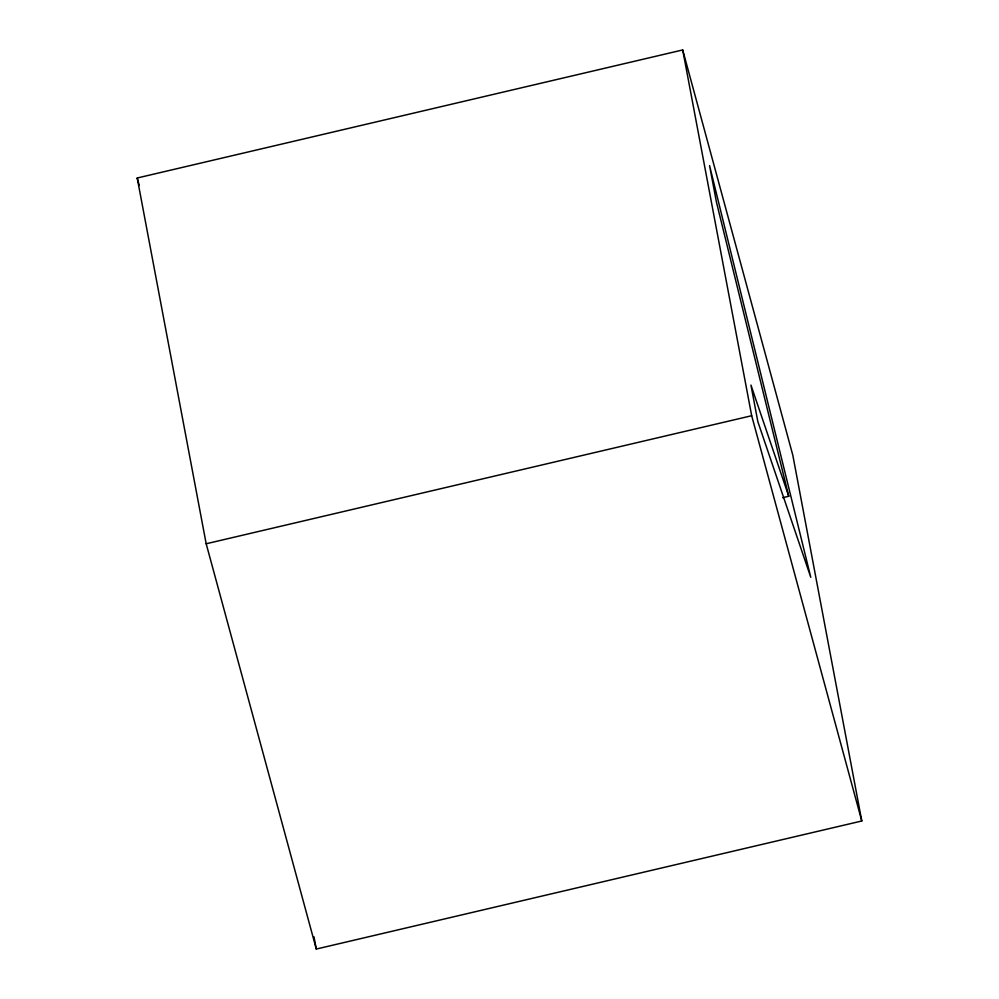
<?xml version="1.0" encoding="UTF-8"?>
<svg xmlns="http://www.w3.org/2000/svg" width="999" height="999" viewBox="0 0 999 999"><rect width="100%" height="100%" fill="white"/><g stroke="black" fill="none" stroke-linecap="round" stroke-linejoin="round"><path stroke-width="1.5" d="M137.213 178.009L682.704 49.95L792.819 455.232L861.787 820.991L316.296 949.05L206.181 543.768L137.213 178.009L139.261 185.514M206.181 543.768L751.673 415.721L682.704 49.95M782.704 497.689L788.76 496.266L716.458 202.185L709.565 165.609L810.776 577.322L757.841 421.64L750.948 385.065L788.76 496.266M751.673 415.721L861.787 820.991M313.986 936.812L316.296 949.05"/></g></svg>
